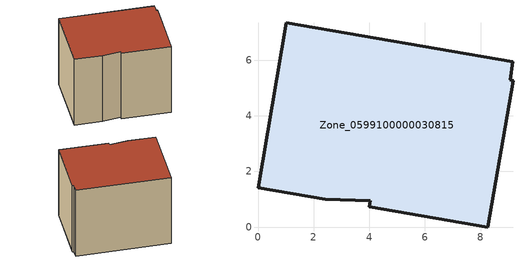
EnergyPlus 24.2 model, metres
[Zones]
Zone_0599100000030815
 floor ground (C_G): 0,1.42 1.01,7.34 9.16,5.94 9.06,5.3 9.17,5.25 8.26,0 4,0.73 4.04,0.95 2.42,1 z0
 wall outside (C_F): 1.01,7.34 0,1.42 2.42,1 4.04,0.95 4,0.73 8.26,0 9.17,5.25 9.06,5.3 9.16,5.94 1.01,7.34 z0:6.83
 roof outside (C_R): 4,0.73 8.26,0 9.17,5.25 9.06,5.3 9.16,5.94 1.01,7.34 0,1.42 2.42,1 4.04,0.95 z6.83
[BUILDING]
Pand.0599100000030815: North Axis=0; Terrain=City; Loads Convergence Tolerance Value=0.04; Temperature Convergence Tolerance Value=0.4; Solar Distribution=FullExterior; Maximum Number of Warmup Days=25; Minimum Number of Warmup Days=1
[Site:Location]
Rotterdam.The.Hague.AP_ZH_NLD Design_Conditions: Latitude=51.96; Longitude=4.45; Time Zone=1; Elevation=-4.5
[SITE:GROUNDTEMPERATURE:BUILDINGSURFACE]
18, 18, 18, 18, 18, 18, 18, 18, 18, 18, 18, 18
[MATERIAL] Thermal Absorptance=0.9; Solar Absorptance=0.7; Visible Absorptance=0.7
Name | Roughness | Thickness | Conductivity | Density | Specific Heat
G.TC.1946-1964 | MediumSmooth | 0.15 | 1 | 540 | 1210
F.TC.1946-1964 | Rough | 0.3 | 0.857143 | 1920 | 840
R.TC.1946-1964 | MediumRough | 0.2 | 0.235294 | 1500 | 1000
[CONSTRUCTION]
C_G: G.TC.1946-1964
C_F: F.TC.1946-1964
C_R: R.TC.1946-1964
[ZONE]
Zone_0599100000030815: Type=1; Multiplier=1; Ceiling Height=Autocalculate; Volume=Autocalculate; Floor Area=autocalculate; Part of Total Floor Area=Yes
[ZONEINFILTRATION:DESIGNFLOWRATE]
Infil_Zone_0599100000030815: Zone or ZoneList or Space or SpaceList=Zone_0599100000030815; Schedule=AlwaysOn; Design Flow Rate Calculation Method=Flow/Area; Flow Rate per Floor Area=0.003; Constant Term Coefficient=1; Temperature Term Coefficient=0; Velocity Term Coefficient=0; Velocity Squared Term Coefficient=0
[HVACTEMPLATE:ZONE:IDEALLOADSAIRSYSTEM]
Zone_0599100000030815: Maximum Heating Supply Air Temperature=50; Minimum Cooling Supply Air Temperature=13; Maximum Heating Supply Air Humidity Ratio=0.0156; Minimum Cooling Supply Air Humidity Ratio=0.0077; Heating Limit=NoLimit; Cooling Limit=NoLimit; Dehumidification Control Type=ConstantSensibleHeatRatio; Cooling Sensible Heat Ratio=0.7; Dehumidification Setpoint=60; Humidification Control Type=None; Humidification Setpoint=30; Outdoor Air Method=None; Outdoor Air Flow Rate per Person=0.00944; Outdoor Air Flow Rate per Zone Floor Area=0; Outdoor Air Flow Rate per Zone=0; Demand Controlled Ventilation Type=None; Outdoor Air Economizer Type=NoEconomizer; Heat Recovery Type=None; Sensible Heat Recovery Effectiveness=0.7; Latent Heat Recovery Effectiveness=0.65
[ZONECONTROL:THERMOSTAT]
ThermostatControl_Zone_0599100000030815: Zone or ZoneList=Zone_0599100000030815; Control Type Schedule=DualSetpointControlType; Control 1=Thermostat_Zone_0599100000030815; Temperature Difference Between Cutout And Setpoint=0
[THERMOSTATSETPOINT:DUALSETPOINT]
Thermostat_Zone_0599100000030815: Heating Setpoint Temperature Schedule=HeatingSetpoint_Zone_0599100000030815; Cooling Setpoint Temperature Schedule=CoolingSetpoint_Zone_0599100000030815
[SCHEDULE:COMPACT]
HeatingSetpoint_Zone_0599100000030815: Through: 12/31, For: AllDays, Until: 24:00, 21
CoolingSetpoint_Zone_0599100000030815: Through: 12/31, For: AllDays, Until: 24:00, 24
DualSetpointControlType: Through: 12/31, For: AllDays, Until: 24:00, 4
AlwaysOn: Through: 12/31, For: AllDays, Until: 24:00, 1
